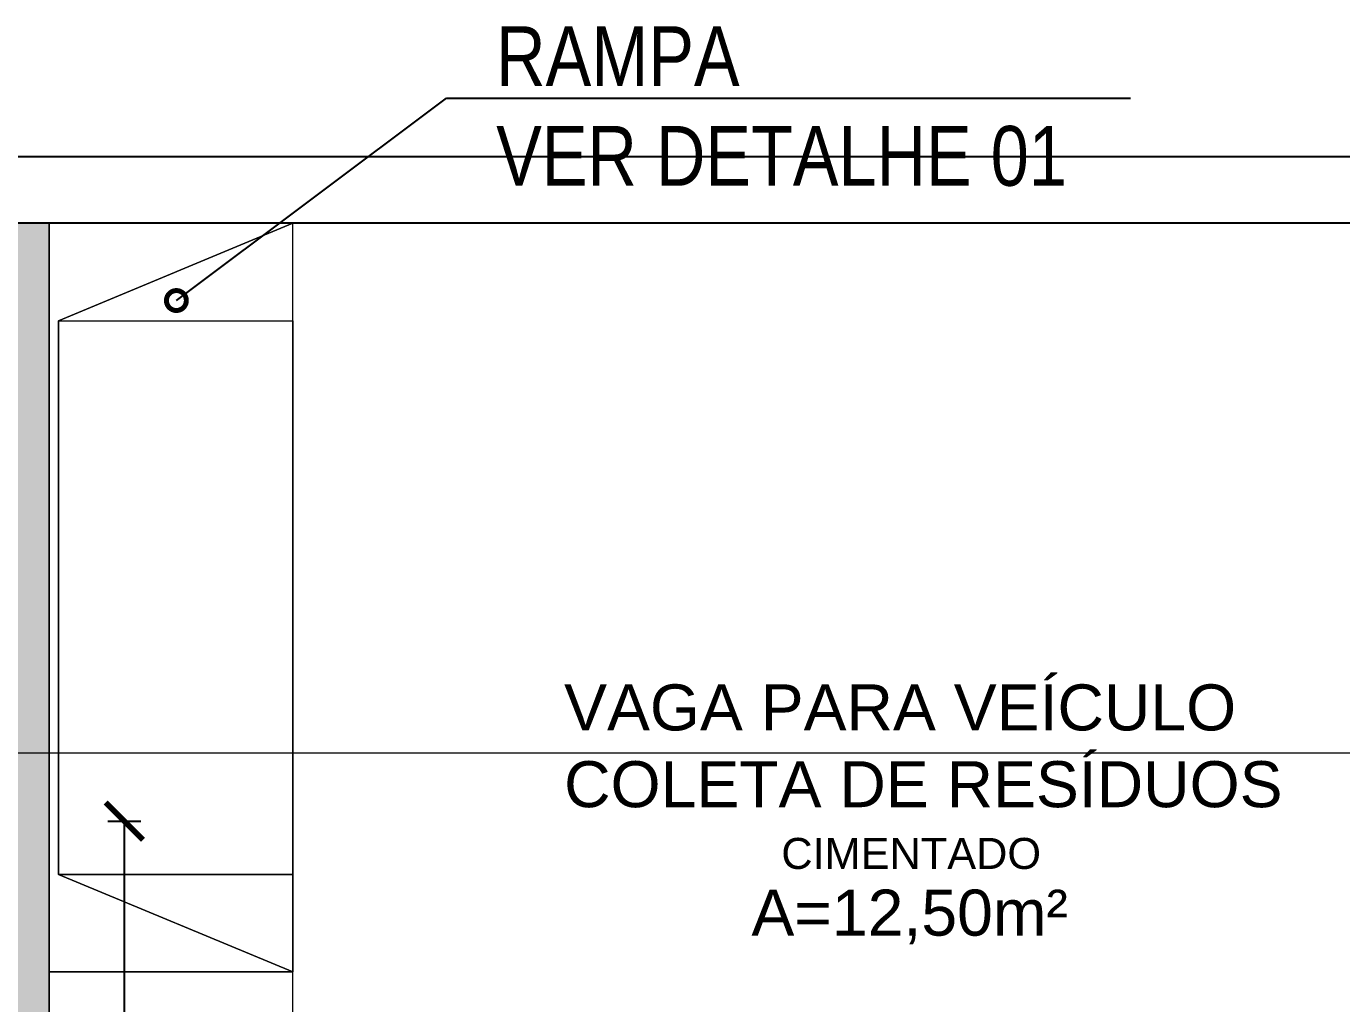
# Model space of a CAD drawing. Header units: inches. Extents: x 44782 to 44933, y 6798 to 6838.
# Drawn here: x 44814.159 to 44817.129, y 6834.466 to 6836.673 of the extents above; entities that cross this region are included whole.
import ezdxf
from ezdxf import colors
from ezdxf.entities.mleader import LeaderData, LeaderLine
from ezdxf.math import Vec2, Vec3

# ---------------------------------------------------------------- set-up
doc = ezdxf.new("R2010")
doc.units = ezdxf.units.IN
doc.header["$MEASUREMENT"] = 0
doc.layers.get('Defpoints').update_dxf_attribs({"color": 250})
doc.layers.add('at_Entity', color=7, linetype='Continuous', lineweight=9)
doc.layers.add('at_Text', color=7, linetype='Continuous', lineweight=9)
for name, color, linetype in [('H. PAVER CINZA 1', 252, 'Continuous'), ('MURO', 2, 'Continuous'), ('PONTO DENTISTA', 7, 'Continuous'), ('TEXTO01', 7, 'Continuous')]:
    doc.layers.add(name, color=color, linetype=linetype)
doc.styles.add('ARIAL', font='ARIALN.TTF', dxfattribs={"height": 0.18})
doc.styles.add('Fonte 02', font='ARIALUNI.TTF')
doc.styles.get("Standard").update_dxf_attribs({"font": 'txt.shx', "height": 0.18})
doc.dimstyles.new('Esc 1-75', dxfattribs={"dimscale": 0.75, "dimtxt": 0.18, "dimasz": 0.1125, "dimexe": 0.05, "dimexo": 0.05, "dimgap": 0.06, "dimtad": 1, "dimzin": 4, "dimdsep": 46, "dimtxsty": 'Fonte 02', "dimblk": 'ARCHTICK', "dimcen": 0, "dimclrd": 250, "dimclre": 250, "dimadec": 0, "dimazin": 1, "dimtfac": 1, "dimtix": 1, "dimtmove": 1, "dimatfit": 3, "dimldrblk": 'ARCHTICK', "dimfxl": 0, "dimarcsym": 0})

# ---------------------------------------------------------------- blocks, each defined once
blk = doc.blocks.new('_DotSmall')
at = {"color": 0, "linetype": 'ByBlock', "const_width": 0.5}
blk.add_lwpolyline([(-0.0625, 0, 1), (0.0625, 0, 1)], format="xyb", close=True, dxfattribs=at)
blk = doc.blocks.new('_ARCHTICK')
at = {"color": 0, "linetype": 'ByBlock', "const_width": 0.15}
blk.add_lwpolyline([(-0.5, -0.5), (0.5, 0.5)], dxfattribs=at)
blk = doc.blocks.new('*D178')
at = {"layer": 'at_Text', "color": 250, "lineweight": -2, "transparency": 16777216}
for p, q in [((44814.3428, 6834.8784), (44814.4178, 6834.8784)), ((44814.3803, 6824.4821), (44814.3803, 6834.8784)), ((44814.3428, 6824.4821), (44814.4178, 6824.4821))]:
    blk.add_line(p, q, dxfattribs=at)
at = {"layer": 'Defpoints', "color": 0, "transparency": 16777216}
for p in [(44813.6599, 6834.8784), (44814.3803, 6834.8784), (44813.6599, 6824.4821)]:
    blk.add_point(p, dxfattribs=at)
at = {"layer": 'at_Text', "color": 250, "lineweight": -2, "transparency": 16777216, "xscale": 0.084375, "yscale": 0.084375, "zscale": 0.084375}
for p, rotation in [((44814.3803, 6834.8784), 90), ((44814.3803, 6824.4821), 270)]:
    blk.add_blockref('_ARCHTICK', p, dxfattribs=dict(at, rotation=rotation))
at = {"layer": 'at_Text', "color": 0, "transparency": 16777216, "insert": (44814.2663, 6829.6803), "char_height": 0.135, "attachment_point": 5, "rotation": 90, "style": 'Fonte 02'}
blk.add_mtext('10.40', dxfattribs=at)

msp = doc.modelspace()

# ---------------------------------------------------------------- hatches: boundary and pattern name
at = {"layer": 'H. PAVER CINZA 1'}
msp.add_hatch(color=256, dxfattribs=at).paths.add_polyline_path([(44814.2102, 6836.2284), (44804.7133, 6836.2284), (44804.7133, 6830.4791), (44804.7133, 6825.0302), (44793.3162, 6825.0302), (44793.3162, 6816.0327), (44793.8156, 6816.0327), (44793.8156, 6815.8824), (44793.3162, 6815.8824), (44793.3162, 6814.3843), (44804.5631, 6814.3843), (44804.5631, 6809.4856), (44805.0625, 6809.4856), (44805.0625, 6813.3834), (44806.713, 6813.3834), (44806.713, 6814.8837), (44793.8156, 6814.8837), (44793.8156, 6818.682), (44795.3645, 6818.682), (44795.3645, 6820.6817), (44793.8156, 6820.6817), (44793.8156, 6824.4821), (44805.2127, 6824.4821), (44805.2127, 6830.9785), (44805.2127, 6834.8784), (44813.7108, 6834.8784), (44813.7108, 6826.431), (44810.8605, 6826.431), (44810.8605, 6824.4821), (44826.9553, 6824.4821), (44826.9553, 6818.682), (44826.9553, 6815.4233), (44827.4568, 6815.4233), (44827.4568, 6825.0302), (44814.2102, 6825.0302)])

# ---------------------------------------------------------------- linework, layer by layer
at = {"layer": 'at_Entity', "color": 252, "true_color": 0x989898}
for p, q in [((44800.9636, 6836.2284), (44814.2102, 6836.2284)), ((44814.2102, 6836.2284), (44814.2102, 6834.8784)), ((44814.2102, 6836.2284), (44814.2102, 6834.8784)), ((44814.2102, 6836.2284), (44814.2102, 6836.0084)), ((44814.2102, 6836.2284), (44814.7604, 6836.2284)), ((44814.7604, 6836.2284), (44814.2314, 6836.0084)), ((44814.7604, 6836.2284), (44814.2314, 6836.0084)), ((44814.7604, 6836.2284), (44814.2314, 6836.0084)), ((44814.7604, 6836.0084), (44814.7604, 6836.2284)), ((44814.7604, 6836.0084), (44814.7604, 6836.2284)), ((44814.2102, 6836.0084), (44814.2102, 6834.7578)), ((44814.2314, 6836.0084), (44814.7604, 6836.0084)), ((44814.2314, 6836.0084), (44814.2314, 6834.7578)), ((44814.2314, 6836.0084), (44814.7604, 6836.0084)), ((44814.2314, 6836.0084), (44814.2314, 6834.7578)), ((44814.2314, 6836.0084), (44814.2314, 6834.7578)), ((44814.7604, 6836.0084), (44814.7604, 6834.7578)), ((44814.2102, 6834.8784), (44814.2102, 6826.431)), ((44814.2102, 6834.8784), (44814.2102, 6826.431)), ((44814.2102, 6834.7578), (44814.2102, 6834.5377)), ((44814.2314, 6834.7578), (44814.7604, 6834.7578)), ((44814.2314, 6834.7578), (44814.7604, 6834.7578)), ((44814.7604, 6834.5377), (44814.2314, 6834.7578)), ((44814.7604, 6834.5377), (44814.2314, 6834.7578)), ((44814.2314, 6834.7578), (44814.7604, 6834.5377)), ((44814.2314, 6834.7578), (44814.7604, 6834.5377)), ((44814.7604, 6834.7578), (44814.7604, 6834.5377)), ((44814.2102, 6834.5377), (44814.7604, 6834.5377))]:
    msp.add_line(p, q, dxfattribs=at)
at = {"layer": 'at_Entity', "color": 0}
for p, q in [((44814.2102, 6825.9803), (44814.2102, 6836.2284)), ((44814.7604, 6831.2303), (44814.7604, 6836.2284)), ((44813.751, 6835.0329), (44817.2193, 6835.0329)), ((44814.7604, 6834.5377), (44814.2102, 6834.5377))]:
    msp.add_line(p, q, dxfattribs=at)
at = {"layer": 'at_Entity', "color": 7}
for p, q in [((44814.2314, 6836.0084), (44814.7604, 6836.2284)), ((44814.2314, 6834.7578), (44814.2314, 6836.0084)), ((44814.2314, 6836.0084), (44814.7604, 6836.0084)), ((44814.7604, 6834.7578), (44814.2314, 6834.7578)), ((44814.2314, 6834.7578), (44814.7604, 6834.5377))]:
    msp.add_line(p, q, dxfattribs=at)
at = {"layer": 'MURO'}
for p, q in [((44830.6055, 6836.3787), (44785.3153, 6836.3787)), ((44830.4553, 6836.2284), (44785.4655, 6836.2284))]:
    msp.add_line(p, q, dxfattribs=at)

# ---------------------------------------------------------------- texts
at = {"layer": 'TEXTO01', "lineweight": 9, "insert": (44815.0653, 6835.1871), "char_height": 0.104, "attachment_point": 1}
msp.add_mtext_dynamic_manual_height_columns('\\pi0.30812;{\\fArial|b0|i0|c0|p34;VAGA PARA VEÍCULO \\PCOLETA DE RESÍDUOS\\P\\pi0.7986;\\H0.67308x;CIMENTADO\\H1.1429x;\\P\\pi0.73116;\\H1.3x;A=12,50m²}', width=2.174676, gutter_width=1, heights=[0], dxfattribs=at)

# ---------------------------------------------------------------- dimensions: what is measured, and where the dimension line sits
at = {"layer": 'at_Text'}
dim = msp.add_linear_dim(base=(44814.3803, 6834.8784), p1=(44813.6599, 6824.4821), p2=(44813.6599, 6834.8784), angle=90, dimstyle='Esc 1-75', dxfattribs=at)
dim.commit()
dim.dimension.update_dxf_attribs({"geometry": '*D178', "text_midpoint": (44814.2663, 6829.6803)})

# ---------------------------------------------------------------- leaders
at = {"layer": 'PONTO DENTISTA'}
ml = msp.add_multileader_mtext('Standard', dxfattribs=at)
ml.set_content('RAMPA\\PVER DETALHE 01', color=256, style='ARIAL')
ml.set_leader_properties()
ml.set_arrow_properties(name='DOTSMALL')
ml.build(insert=Vec2(0, 0))
ml.multileader.update_dxf_attribs({"text_left_attachment_type": 6, "text_right_attachment_type": 6, "dogleg_length": 0.05, "arrow_head_size": 0.09, "scale": 0.75})
ctx = ml.context
ctx.base_point, ctx.scale, ctx.char_height, ctx.arrow_head_size, ctx.landing_gap_size, ctx.plane_origin = Vec3(44815.145, 6836.5113), 0.75, 0.135, 0.09, 0.075, Vec3(44814.4978, 6836.054)
ctx.left_attachment, ctx.right_attachment = 6, 6
notes = []
notes.append((ctx, [(0, (1, 1, 0), (44815.1075, 6836.5113), (1, 0), 0.0375, [(0, [(44814.4978, 6836.054)], 0, [])])]))
ctx.mtext.insert, ctx.mtext.flow_direction = Vec3(44815.22, 6836.6733), 5
for ctx, leaders in notes:
    for number, flags, end, landing, length, lines in leaders:
        leader = LeaderData()
        leader.index, (leader.has_last_leader_line, leader.has_dogleg_vector, leader.attachment_direction) = number, flags
        leader.last_leader_point, leader.dogleg_vector, leader.dogleg_length = Vec3(end), Vec3(landing), length
        for number, points, colour, breaks in lines:
            line = LeaderLine()
            line.index, line.vertices, line.color, line.breaks = number, Vec3.list(points), colors.encode_raw_color(colour), breaks
            leader.lines.append(line)
        ctx.leaders.append(leader)

doc.saveas('drawing.dxf')
